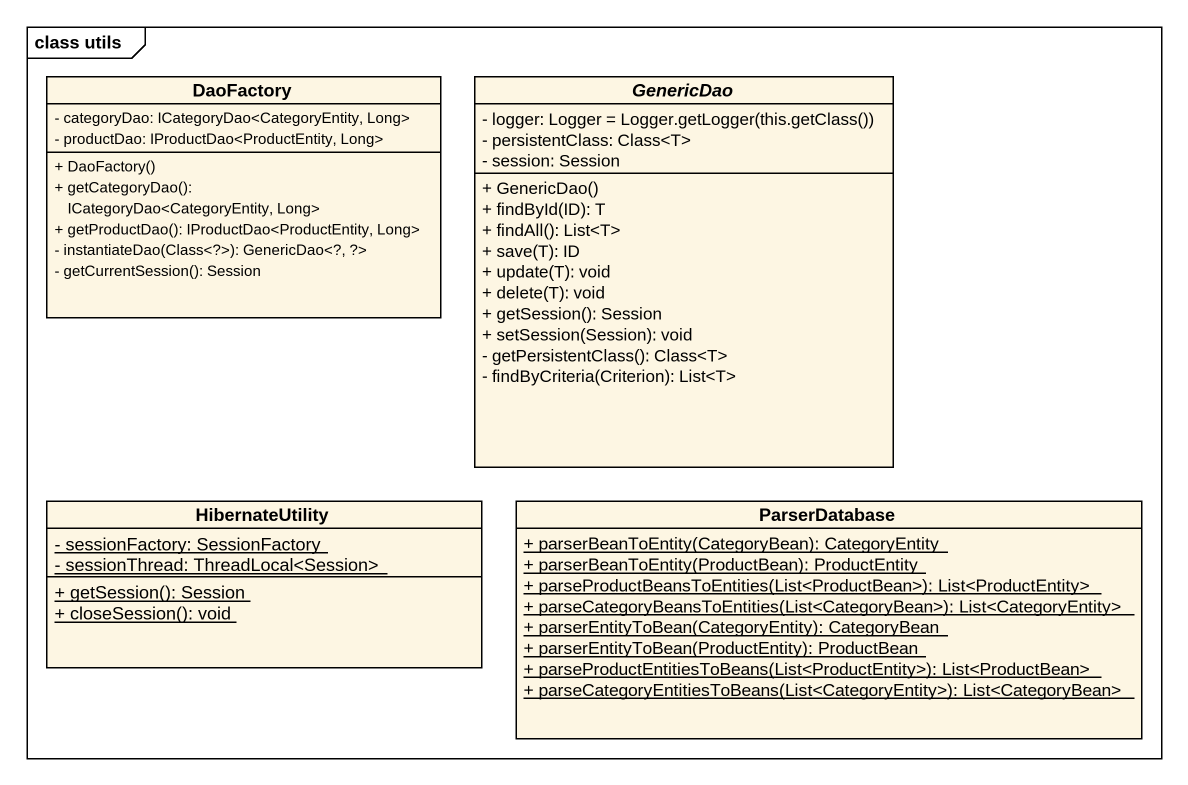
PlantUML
@startuml
mainframe class utils
hide circle
hide empty members
skinparam classAttributeIconSize 0
class DaoFactory {
  - categoryDao: ICategoryDao<CategoryEntity, Long>
  - productDao: IProductDao<ProductEntity, Long>
  + DaoFactory()
  + getCategoryDao(): ICategoryDao<CategoryEntity, Long>
  + getProductDao(): IProductDao<ProductEntity, Long>
  - instantiateDao(Class<?>): GenericDao<?, ?>
  - getCurrentSession(): Session
}
abstract class GenericDao {
  {field} - logger: Logger = Logger.getLogger(this.getClass())
  - persistentClass: Class<T>
  - session: Session
  + GenericDao()
  + findById(ID): T
  + findAll(): List<T>
  + save(T): ID
  + update(T): void
  + delete(T): void
  + getSession(): Session
  + setSession(Session): void
  - getPersistentClass(): Class<T>
  - findByCriteria(Criterion): List<T>
}
class HibernateUtility {
  {static} - sessionFactory: SessionFactory
  {static} - sessionThread: ThreadLocal<Session>
  {static} + getSession(): Session
  {static} + closeSession(): void
}
class ParserDatabase {
  {static} + parserBeanToEntity(CategoryBean): CategoryEntity
  {static} + parserBeanToEntity(ProductBean): ProductEntity
  {static} + parseProductBeansToEntities(List<ProductBean>): List<ProductEntity>
  {static} + parseCategoryBeansToEntities(List<CategoryBean>): List<CategoryEntity>
  {static} + parserEntityToBean(CategoryEntity): CategoryBean
  {static} + parserEntityToBean(ProductEntity): ProductBean
  {static} + parseProductEntitiesToBeans(List<ProductEntity>): List<ProductBean>
  {static} + parseCategoryEntitiesToBeans(List<CategoryEntity>): List<CategoryBean>
}
@enduml
